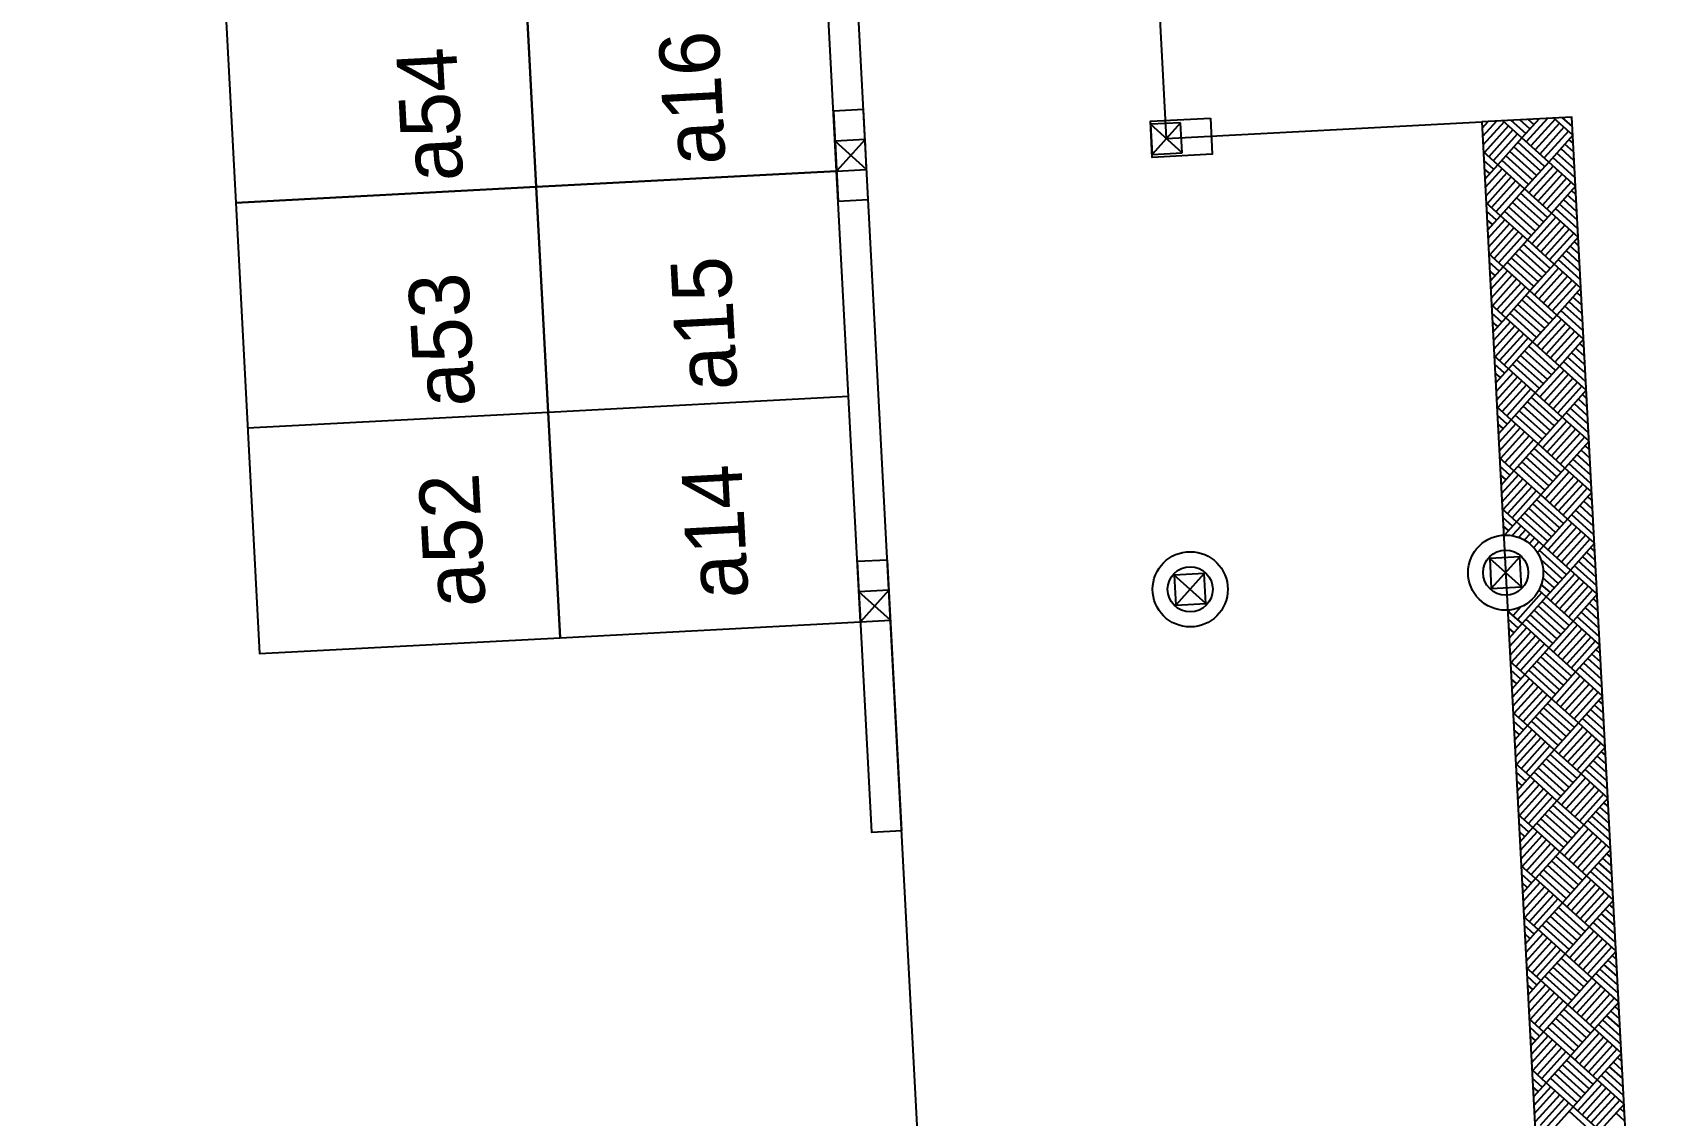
# Model space of a CAD drawing. Extents: x -31423 to 1909503, y -2344077 to 1640342.
# Drawn here: x 191512.34 to 191523.21, y -398952.36 to -398945.16 of the extents above; entities that cross this region are included whole.
import ezdxf

# ---------------------------------------------------------------- set-up
doc = ezdxf.new("R2010")
doc.units = 0
for name, color, linetype in [('Level 1', 7, 'Continuous'), ('Level 13', 7, 'Continuous'), ('Level 14', 7, 'Continuous'), ('Level 15', 7, 'Continuous'), ('Level 16', 7, 'Continuous'), ('Level 17', 7, 'Continuous'), ('Level 18', 7, 'Continuous'), ('Level 19', 7, 'Continuous')]:
    doc.layers.add(name, color=color, linetype=linetype)

# ---------------------------------------------------------------- blocks, each defined once
blk = doc.blocks.new('COT220')
at = {"layer": 'Level 13'}
for p, q in [((-1100, 1100), (1100, 1100)), ((-1100, -1100), (-1100, 1100)), ((-1100, -1100), (1100, 1100)), ((1100, -1100), (-1100, 1100)), ((1100, 1100), (1100, -1100)), ((1100, -1100), (-1100, -1100))]:
    blk.add_line(p, q, dxfattribs=at)
at = {"layer": 'Level 18'}
for p, q in [((-1100, -1100), (-1100, 1100)), ((-1100, 1100), (1100, 1100)), ((1100, 1100), (1100, -1100)), ((1100, -1100), (-1100, -1100))]:
    blk.add_line(p, q, dxfattribs=at)

msp = doc.modelspace()

# ---------------------------------------------------------------- linework, layer by layer
at = {"layer": 'Level 1'}
msp.add_lwpolyline([(191522.606, -398957.739), (191523.205, -398957.707), (191522.571, -398945.724), (191521.972, -398945.756)], dxfattribs=at)
at = {"layer": 'Level 13'}
for points in [[(191517.662, -398945.684), (191517.694, -398946.283), (191517.894, -398946.272), (191517.862, -398945.673)], [(191520.168, -398945.731), (191520.181, -398945.971), (191519.781, -398945.992), (191519.769, -398945.752)], [(191517.821, -398948.679), (191517.916, -398950.477), (191518.116, -398950.466), (191518.021, -398948.669)]]:
    msp.add_lwpolyline(points, close=True, dxfattribs=at)
for centre, radius in [((191522.131, -398948.752), 0.25), ((191522.131, -398948.752), 0.15), ((191520.034, -398948.863), 0.25), ((191520.034, -398948.863), 0.15)]:
    msp.add_circle(centre, radius, dxfattribs=at)
at = {"layer": 'Level 14'}
for p, q in [((191522.014, -398945.754), (191521.974, -398945.798)), ((191521.98, -398945.791), (191521.974, -398945.786)), ((191522.07, -398945.751), (191521.977, -398945.854)), ((191522.12, -398945.756), (191521.98, -398945.911)), ((191522.149, -398945.782), (191521.989, -398945.961)), ((191522.007, -398945.762), (191521.999, -398945.754)), ((191522.239, -398945.863), (191522.112, -398945.749)), ((191522.265, -398945.833), (191522.168, -398945.746)), ((191522.292, -398945.803), (191522.225, -398945.743)), ((191522.353, -398945.736), (191522.239, -398945.863)), ((191522.409, -398945.733), (191522.268, -398945.889)), ((191522.319, -398945.773), (191522.281, -398945.74)), ((191522.459, -398945.738), (191522.298, -398945.916)), ((191522.488, -398945.764), (191522.328, -398945.943)), ((191522.346, -398945.744), (191522.338, -398945.737)), ((191522.578, -398945.845), (191522.451, -398945.731)), ((191522.575, -398945.788), (191522.507, -398945.728)), ((191522.572, -398945.732), (191522.564, -398945.725)), ((191522.179, -398945.809), (191522.019, -398945.988)), ((191522.209, -398945.836), (191522.048, -398946.014)), ((191522.239, -398945.863), (191522.078, -398946.041)), ((191522.39, -398946.053), (191522.212, -398945.892)), ((191522.417, -398946.023), (191522.239, -398945.863)), ((191522.518, -398945.791), (191522.358, -398945.97)), ((191522.548, -398945.818), (191522.387, -398945.996)), ((191522.578, -398945.845), (191522.417, -398946.023)), ((191522.581, -398945.901), (191522.551, -398945.874)), ((191522.578, -398945.845), (191522.578, -398945.845)), ((191522.578, -398945.845), (191522.578, -398945.845)), ((191522.078, -398946.041), (191521.983, -398945.955)), ((191522.31, -398946.142), (191522.132, -398945.982)), ((191522.337, -398946.112), (191522.158, -398945.952)), ((191522.364, -398946.083), (191522.185, -398945.922)), ((191522.593, -398946.127), (191522.444, -398945.993)), ((191522.59, -398946.071), (191522.471, -398945.964)), ((191522.587, -398946.014), (191522.497, -398945.934)), ((191522.584, -398945.958), (191522.524, -398945.904)), ((191522.051, -398946.071), (191521.986, -398946.012)), ((191522.025, -398946.1), (191521.989, -398946.068)), ((191522.078, -398946.041), (191521.992, -398946.137)), ((191522.108, -398946.068), (191521.995, -398946.193)), ((191522.138, -398946.095), (191521.998, -398946.25)), ((191522.257, -398946.202), (191522.078, -398946.041)), ((191522.283, -398946.172), (191522.105, -398946.011)), ((191522.417, -398946.023), (191522.257, -398946.202)), ((191522.447, -398946.05), (191522.286, -398946.228)), ((191522.477, -398946.077), (191522.316, -398946.255)), ((191522.506, -398946.103), (191522.346, -398946.282)), ((191522.596, -398946.184), (191522.417, -398946.023)), ((191521.998, -398946.13), (191521.992, -398946.125)), ((191522.167, -398946.121), (191522.007, -398946.3)), ((191522.197, -398946.148), (191522.037, -398946.326)), ((191522.227, -398946.175), (191522.066, -398946.353)), ((191522.257, -398946.202), (191522.096, -398946.38)), ((191522.435, -398946.362), (191522.257, -398946.202)), ((191522.536, -398946.13), (191522.376, -398946.309)), ((191522.566, -398946.157), (191522.405, -398946.335)), ((191522.596, -398946.184), (191522.435, -398946.362)), ((191522.599, -398946.24), (191522.569, -398946.213)), ((191522.596, -398946.184), (191522.596, -398946.184)), ((191522.596, -398946.184), (191522.596, -398946.184)), ((191522.096, -398946.38), (191522.001, -398946.294)), ((191522.328, -398946.481), (191522.15, -398946.32)), ((191522.355, -398946.451), (191522.176, -398946.291)), ((191522.382, -398946.421), (191522.203, -398946.261)), ((191522.408, -398946.392), (191522.23, -398946.231)), ((191522.608, -398946.41), (191522.489, -398946.303)), ((191522.605, -398946.353), (191522.515, -398946.273)), ((191522.602, -398946.297), (191522.542, -398946.243)), ((191522.069, -398946.41), (191522.004, -398946.35)), ((191522.043, -398946.439), (191522.007, -398946.407)), ((191522.096, -398946.38), (191522.01, -398946.476)), ((191522.126, -398946.407), (191522.013, -398946.532)), ((191522.156, -398946.433), (191522.016, -398946.588)), ((191522.275, -398946.54), (191522.096, -398946.38)), ((191522.301, -398946.511), (191522.123, -398946.35)), ((191522.435, -398946.362), (191522.275, -398946.54)), ((191522.465, -398946.389), (191522.304, -398946.567)), ((191522.495, -398946.416), (191522.334, -398946.594)), ((191522.613, -398946.523), (191522.435, -398946.362)), ((191522.61, -398946.466), (191522.462, -398946.332)), ((191522.016, -398946.469), (191522.01, -398946.463)), ((191522.185, -398946.46), (191522.025, -398946.639)), ((191522.215, -398946.487), (191522.055, -398946.665)), ((191522.245, -398946.514), (191522.084, -398946.692)), ((191522.275, -398946.54), (191522.114, -398946.719)), ((191522.453, -398946.701), (191522.275, -398946.54)), ((191522.524, -398946.442), (191522.364, -398946.621)), ((191522.554, -398946.469), (191522.394, -398946.647)), ((191522.584, -398946.496), (191522.423, -398946.674)), ((191522.613, -398946.523), (191522.453, -398946.701)), ((191522.613, -398946.523), (191522.613, -398946.523)), ((191522.114, -398946.719), (191522.018, -398946.633)), ((191522.373, -398946.79), (191522.194, -398946.63)), ((191522.399, -398946.76), (191522.221, -398946.6)), ((191522.426, -398946.731), (191522.248, -398946.57)), ((191522.625, -398946.748), (191522.506, -398946.641)), ((191522.622, -398946.692), (191522.533, -398946.612)), ((191522.619, -398946.635), (191522.56, -398946.582)), ((191522.616, -398946.579), (191522.587, -398946.552)), ((191522.087, -398946.749), (191522.021, -398946.689)), ((191522.061, -398946.778), (191522.024, -398946.746)), ((191522.114, -398946.719), (191522.028, -398946.814)), ((191522.144, -398946.746), (191522.031, -398946.871)), ((191522.292, -398946.879), (191522.114, -398946.719)), ((191522.319, -398946.85), (191522.141, -398946.689)), ((191522.346, -398946.82), (191522.168, -398946.659)), ((191522.453, -398946.701), (191522.292, -398946.879)), ((191522.483, -398946.728), (191522.322, -398946.906)), ((191522.512, -398946.754), (191522.352, -398946.933)), ((191522.631, -398946.861), (191522.453, -398946.701)), ((191522.628, -398946.805), (191522.48, -398946.671)), ((191522.034, -398946.808), (191522.027, -398946.802)), ((191522.174, -398946.772), (191522.034, -398946.927)), ((191522.203, -398946.799), (191522.043, -398946.978)), ((191522.233, -398946.826), (191522.073, -398947.004)), ((191522.263, -398946.853), (191522.102, -398947.031)), ((191522.542, -398946.781), (191522.382, -398946.96)), ((191522.572, -398946.808), (191522.411, -398946.986)), ((191522.602, -398946.835), (191522.441, -398947.013)), ((191522.631, -398946.861), (191522.471, -398947.04)), ((191522.631, -398946.861), (191522.631, -398946.861)), ((191522.132, -398947.058), (191522.036, -398946.972)), ((191522.292, -398946.879), (191522.132, -398947.058)), ((191522.391, -398947.129), (191522.212, -398946.969)), ((191522.417, -398947.099), (191522.239, -398946.939)), ((191522.444, -398947.07), (191522.266, -398946.909)), ((191522.471, -398947.04), (191522.292, -398946.879)), ((191522.643, -398947.087), (191522.524, -398946.98)), ((191522.64, -398947.031), (191522.551, -398946.951)), ((191522.637, -398946.974), (191522.578, -398946.921)), ((191522.634, -398946.918), (191522.605, -398946.891)), ((191522.105, -398947.088), (191522.039, -398947.028)), ((191522.078, -398947.117), (191522.042, -398947.085)), ((191522.132, -398947.058), (191522.046, -398947.153)), ((191522.162, -398947.085), (191522.049, -398947.21)), ((191522.31, -398947.218), (191522.132, -398947.058)), ((191522.337, -398947.189), (191522.159, -398947.028)), ((191522.364, -398947.159), (191522.185, -398946.998)), ((191522.471, -398947.04), (191522.31, -398947.218)), ((191522.501, -398947.067), (191522.34, -398947.245)), ((191522.649, -398947.2), (191522.471, -398947.04)), ((191522.646, -398947.144), (191522.498, -398947.01)), ((191522.052, -398947.147), (191522.045, -398947.141)), ((191522.191, -398947.111), (191522.052, -398947.266)), ((191522.221, -398947.138), (191522.061, -398947.317)), ((191522.251, -398947.165), (191522.09, -398947.343)), ((191522.281, -398947.192), (191522.12, -398947.37)), ((191522.53, -398947.093), (191522.37, -398947.272)), ((191522.56, -398947.12), (191522.4, -398947.299)), ((191522.59, -398947.147), (191522.429, -398947.325)), ((191522.62, -398947.174), (191522.459, -398947.352)), ((191522.31, -398947.218), (191522.15, -398947.397)), ((191522.435, -398947.438), (191522.257, -398947.278)), ((191522.462, -398947.409), (191522.284, -398947.248)), ((191522.489, -398947.379), (191522.31, -398947.218)), ((191522.649, -398947.2), (191522.489, -398947.379)), ((191522.658, -398947.37), (191522.569, -398947.29)), ((191522.655, -398947.313), (191522.596, -398947.26)), ((191522.652, -398947.257), (191522.623, -398947.23)), ((191522.649, -398947.2), (191522.649, -398947.2)), ((191522.15, -398947.397), (191522.054, -398947.311)), ((191522.123, -398947.427), (191522.057, -398947.367)), ((191522.15, -398947.397), (191522.064, -398947.492)), ((191522.328, -398947.557), (191522.15, -398947.397)), ((191522.355, -398947.528), (191522.177, -398947.367)), ((191522.382, -398947.498), (191522.203, -398947.337)), ((191522.409, -398947.468), (191522.23, -398947.308)), ((191522.489, -398947.379), (191522.328, -398947.557)), ((191522.519, -398947.406), (191522.358, -398947.584)), ((191522.667, -398947.539), (191522.489, -398947.379)), ((191522.664, -398947.483), (191522.516, -398947.349)), ((191522.661, -398947.426), (191522.542, -398947.319)), ((191522.096, -398947.456), (191522.06, -398947.424)), ((191522.07, -398947.486), (191522.063, -398947.48)), ((191522.18, -398947.424), (191522.067, -398947.549)), ((191522.209, -398947.45), (191522.07, -398947.605)), ((191522.239, -398947.477), (191522.079, -398947.655)), ((191522.269, -398947.504), (191522.108, -398947.682)), ((191522.548, -398947.432), (191522.388, -398947.611)), ((191522.578, -398947.459), (191522.418, -398947.638)), ((191522.608, -398947.486), (191522.447, -398947.664)), ((191522.638, -398947.513), (191522.477, -398947.691)), ((191522.299, -398947.531), (191522.138, -398947.709)), ((191522.328, -398947.557), (191522.168, -398947.736)), ((191522.453, -398947.777), (191522.275, -398947.617)), ((191522.48, -398947.748), (191522.302, -398947.587)), ((191522.507, -398947.718), (191522.328, -398947.557)), ((191522.667, -398947.539), (191522.507, -398947.718)), ((191522.676, -398947.709), (191522.587, -398947.629)), ((191522.673, -398947.652), (191522.614, -398947.599)), ((191522.67, -398947.596), (191522.641, -398947.569)), ((191522.667, -398947.539), (191522.667, -398947.539)), ((191522.168, -398947.736), (191522.072, -398947.65)), ((191522.141, -398947.765), (191522.075, -398947.706)), ((191522.168, -398947.736), (191522.082, -398947.831)), ((191522.346, -398947.896), (191522.168, -398947.736)), ((191522.373, -398947.866), (191522.195, -398947.706)), ((191522.4, -398947.837), (191522.221, -398947.676)), ((191522.427, -398947.807), (191522.248, -398947.646)), ((191522.507, -398947.718), (191522.346, -398947.896)), ((191522.685, -398947.878), (191522.507, -398947.718)), ((191522.682, -398947.822), (191522.534, -398947.688)), ((191522.679, -398947.765), (191522.56, -398947.658)), ((191522.114, -398947.795), (191522.078, -398947.763)), ((191522.088, -398947.825), (191522.081, -398947.819)), ((191522.198, -398947.762), (191522.085, -398947.888)), ((191522.227, -398947.789), (191522.088, -398947.944)), ((191522.257, -398947.816), (191522.097, -398947.994)), ((191522.287, -398947.843), (191522.126, -398948.021)), ((191522.537, -398947.745), (191522.376, -398947.923)), ((191522.566, -398947.771), (191522.406, -398947.95)), ((191522.596, -398947.798), (191522.436, -398947.976)), ((191522.626, -398947.825), (191522.465, -398948.003)), ((191522.317, -398947.869), (191522.156, -398948.048)), ((191522.346, -398947.896), (191522.186, -398948.075)), ((191522.471, -398948.116), (191522.293, -398947.956)), ((191522.498, -398948.086), (191522.32, -398947.926)), ((191522.525, -398948.057), (191522.346, -398947.896)), ((191522.655, -398947.852), (191522.495, -398948.03)), ((191522.685, -398947.878), (191522.525, -398948.057)), ((191522.691, -398947.991), (191522.632, -398947.938)), ((191522.688, -398947.935), (191522.658, -398947.908)), ((191522.685, -398947.878), (191522.685, -398947.878)), ((191522.186, -398948.075), (191522.09, -398947.989)), ((191522.159, -398948.104), (191522.093, -398948.045)), ((191522.391, -398948.205), (191522.213, -398948.045)), ((191522.418, -398948.176), (191522.239, -398948.015)), ((191522.444, -398948.146), (191522.266, -398947.985)), ((191522.525, -398948.057), (191522.364, -398948.235)), ((191522.703, -398948.217), (191522.525, -398948.057)), ((191522.7, -398948.161), (191522.551, -398948.027)), ((191522.697, -398948.104), (191522.578, -398947.997)), ((191522.694, -398948.048), (191522.605, -398947.967)), ((191522.132, -398948.134), (191522.096, -398948.102)), ((191522.106, -398948.164), (191522.099, -398948.158)), ((191522.186, -398948.075), (191522.1, -398948.17)), ((191522.216, -398948.101), (191522.103, -398948.227)), ((191522.245, -398948.128), (191522.106, -398948.283)), ((191522.275, -398948.155), (191522.115, -398948.333)), ((191522.364, -398948.235), (191522.186, -398948.075)), ((191522.554, -398948.083), (191522.394, -398948.262)), ((191522.584, -398948.11), (191522.424, -398948.289)), ((191522.614, -398948.137), (191522.453, -398948.315)), ((191522.644, -398948.164), (191522.483, -398948.342)), ((191522.305, -398948.182), (191522.144, -398948.36)), ((191522.334, -398948.208), (191522.174, -398948.387)), ((191522.364, -398948.235), (191522.204, -398948.414)), ((191522.516, -398948.425), (191522.337, -398948.265)), ((191522.543, -398948.396), (191522.364, -398948.235)), ((191522.673, -398948.19), (191522.513, -398948.369)), ((191522.703, -398948.217), (191522.543, -398948.396)), ((191522.709, -398948.33), (191522.65, -398948.277)), ((191522.706, -398948.274), (191522.676, -398948.247)), ((191522.703, -398948.217), (191522.703, -398948.217)), ((191522.204, -398948.414), (191522.108, -398948.328)), ((191522.177, -398948.443), (191522.111, -398948.384)), ((191522.409, -398948.544), (191522.23, -398948.384)), ((191522.436, -398948.515), (191522.257, -398948.354)), ((191522.462, -398948.485), (191522.284, -398948.324)), ((191522.489, -398948.455), (191522.311, -398948.295)), ((191522.718, -398948.5), (191522.569, -398948.366)), ((191522.715, -398948.443), (191522.596, -398948.336)), ((191522.712, -398948.387), (191522.623, -398948.306)), ((191522.15, -398948.473), (191522.114, -398948.441)), ((191522.122, -398948.502), (191522.117, -398948.497)), ((191522.204, -398948.414), (191522.124, -398948.502)), ((191522.233, -398948.44), (191522.175, -398948.506)), ((191522.382, -398948.574), (191522.204, -398948.414)), ((191522.263, -398948.467), (191522.218, -398948.517)), ((191522.293, -398948.494), (191522.256, -398948.535)), ((191522.543, -398948.396), (191522.382, -398948.574)), ((191522.572, -398948.422), (191522.412, -398948.601)), ((191522.602, -398948.449), (191522.442, -398948.628)), ((191522.632, -398948.476), (191522.471, -398948.654)), ((191522.721, -398948.556), (191522.543, -398948.396)), ((191522.323, -398948.521), (191522.289, -398948.558)), ((191522.352, -398948.547), (191522.318, -398948.586)), ((191522.382, -398948.574), (191522.342, -398948.619)), ((191522.534, -398948.764), (191522.355, -398948.604)), ((191522.561, -398948.735), (191522.382, -398948.574)), ((191522.662, -398948.503), (191522.501, -398948.681)), ((191522.691, -398948.529), (191522.531, -398948.708)), ((191522.721, -398948.556), (191522.561, -398948.735)), ((191522.724, -398948.613), (191522.694, -398948.586)), ((191522.721, -398948.556), (191522.721, -398948.556)), ((191522.507, -398948.794), (191522.366, -398948.667)), ((191522.736, -398948.839), (191522.587, -398948.705)), ((191522.733, -398948.782), (191522.614, -398948.675)), ((191522.73, -398948.726), (191522.641, -398948.645)), ((191522.727, -398948.669), (191522.668, -398948.616)), ((191522.454, -398948.854), (191522.378, -398948.786)), ((191522.48, -398948.824), (191522.38, -398948.733)), ((191522.561, -398948.735), (191522.4, -398948.913)), ((191522.59, -398948.761), (191522.43, -398948.94)), ((191522.62, -398948.788), (191522.46, -398948.967)), ((191522.65, -398948.815), (191522.489, -398948.993)), ((191522.739, -398948.895), (191522.561, -398948.735)), ((191522.37, -398948.886), (191522.21, -398949.065)), ((191522.4, -398948.913), (191522.24, -398949.091)), ((191522.4, -398948.913), (191522.351, -398948.869)), ((191522.427, -398948.883), (191522.368, -398948.83)), ((191522.579, -398949.074), (191522.4, -398948.913)), ((191522.68, -398948.842), (191522.519, -398949.02)), ((191522.709, -398948.868), (191522.549, -398949.047)), ((191522.739, -398948.895), (191522.579, -398949.074)), ((191522.742, -398948.952), (191522.712, -398948.925)), ((191522.739, -398948.895), (191522.739, -398948.895)), ((191522.24, -398949.091), (191522.144, -398949.005)), ((191522.161, -398949), (191522.15, -398949.011)), ((191522.232, -398948.98), (191522.18, -398949.038)), ((191522.472, -398949.192), (191522.293, -398949.032)), ((191522.498, -398949.163), (191522.32, -398949.002)), ((191522.525, -398949.133), (191522.347, -398948.972)), ((191522.552, -398949.103), (191522.373, -398948.943)), ((191522.754, -398949.178), (191522.605, -398949.044)), ((191522.751, -398949.121), (191522.632, -398949.014)), ((191522.748, -398949.065), (191522.659, -398948.984)), ((191522.745, -398949.008), (191522.686, -398948.955)), ((191522.213, -398949.121), (191522.147, -398949.062)), ((191522.186, -398949.151), (191522.15, -398949.118)), ((191522.24, -398949.091), (191522.154, -398949.187)), ((191522.269, -398949.118), (191522.157, -398949.243)), ((191522.299, -398949.145), (191522.16, -398949.3)), ((191522.418, -398949.252), (191522.24, -398949.091)), ((191522.445, -398949.222), (191522.266, -398949.062)), ((191522.579, -398949.074), (191522.418, -398949.252)), ((191522.608, -398949.1), (191522.448, -398949.279)), ((191522.638, -398949.127), (191522.478, -398949.305)), ((191522.668, -398949.154), (191522.507, -398949.332)), ((191522.757, -398949.234), (191522.579, -398949.074)), ((191522.159, -398949.181), (191522.153, -398949.175)), ((191522.329, -398949.172), (191522.168, -398949.35)), ((191522.359, -398949.198), (191522.198, -398949.377)), ((191522.388, -398949.225), (191522.228, -398949.404)), ((191522.418, -398949.252), (191522.258, -398949.43)), ((191522.596, -398949.412), (191522.418, -398949.252)), ((191522.698, -398949.181), (191522.537, -398949.359)), ((191522.727, -398949.207), (191522.567, -398949.386)), ((191522.757, -398949.234), (191522.596, -398949.412)), ((191522.757, -398949.234), (191522.757, -398949.234)), ((191522.258, -398949.43), (191522.162, -398949.344)), ((191522.489, -398949.531), (191522.311, -398949.371)), ((191522.516, -398949.502), (191522.338, -398949.341)), ((191522.543, -398949.472), (191522.365, -398949.311)), ((191522.57, -398949.442), (191522.391, -398949.282)), ((191522.769, -398949.46), (191522.65, -398949.353)), ((191522.766, -398949.403), (191522.677, -398949.323)), ((191522.763, -398949.347), (191522.703, -398949.293)), ((191522.76, -398949.29), (191522.73, -398949.264)), ((191522.231, -398949.46), (191522.165, -398949.401)), ((191522.204, -398949.49), (191522.168, -398949.457)), ((191522.258, -398949.43), (191522.172, -398949.526)), ((191522.287, -398949.457), (191522.175, -398949.582)), ((191522.436, -398949.591), (191522.258, -398949.43)), ((191522.463, -398949.561), (191522.284, -398949.401)), ((191522.596, -398949.412), (191522.436, -398949.591)), ((191522.626, -398949.439), (191522.466, -398949.618)), ((191522.656, -398949.466), (191522.495, -398949.644)), ((191522.775, -398949.573), (191522.596, -398949.412)), ((191522.772, -398949.516), (191522.623, -398949.383)), ((191522.177, -398949.52), (191522.171, -398949.514)), ((191522.317, -398949.484), (191522.178, -398949.639)), ((191522.347, -398949.511), (191522.186, -398949.689)), ((191522.377, -398949.537), (191522.216, -398949.716)), ((191522.406, -398949.564), (191522.246, -398949.743)), ((191522.686, -398949.493), (191522.525, -398949.671)), ((191522.715, -398949.519), (191522.555, -398949.698)), ((191522.745, -398949.546), (191522.585, -398949.725)), ((191522.775, -398949.573), (191522.614, -398949.751)), ((191522.775, -398949.573), (191522.775, -398949.573)), ((191522.275, -398949.769), (191522.18, -398949.683)), ((191522.436, -398949.591), (191522.275, -398949.769)), ((191522.534, -398949.841), (191522.356, -398949.68)), ((191522.561, -398949.811), (191522.382, -398949.65)), ((191522.588, -398949.781), (191522.409, -398949.621)), ((191522.614, -398949.751), (191522.436, -398949.591)), ((191522.787, -398949.799), (191522.668, -398949.692)), ((191522.784, -398949.742), (191522.695, -398949.662)), ((191522.781, -398949.686), (191522.721, -398949.632)), ((191522.778, -398949.629), (191522.748, -398949.603)), ((191522.249, -398949.799), (191522.183, -398949.74)), ((191522.222, -398949.829), (191522.186, -398949.796)), ((191522.275, -398949.769), (191522.19, -398949.865)), ((191522.305, -398949.796), (191522.193, -398949.921)), ((191522.454, -398949.93), (191522.275, -398949.769)), ((191522.481, -398949.9), (191522.302, -398949.74)), ((191522.507, -398949.87), (191522.329, -398949.71)), ((191522.614, -398949.751), (191522.454, -398949.93)), ((191522.644, -398949.778), (191522.484, -398949.957)), ((191522.674, -398949.805), (191522.513, -398949.983)), ((191522.793, -398949.912), (191522.614, -398949.751)), ((191522.79, -398949.855), (191522.641, -398949.722)), ((191522.195, -398949.859), (191522.189, -398949.853)), ((191522.335, -398949.823), (191522.196, -398949.978)), ((191522.365, -398949.85), (191522.204, -398950.028)), ((191522.394, -398949.876), (191522.234, -398950.055)), ((191522.424, -398949.903), (191522.264, -398950.082)), ((191522.704, -398949.832), (191522.543, -398950.01)), ((191522.733, -398949.858), (191522.573, -398950.037)), ((191522.763, -398949.885), (191522.603, -398950.064)), ((191522.793, -398949.912), (191522.632, -398950.09)), ((191522.793, -398949.912), (191522.793, -398949.912)), ((191522.293, -398950.108), (191522.198, -398950.022)), ((191522.454, -398949.93), (191522.293, -398950.108)), ((191522.552, -398950.18), (191522.374, -398950.019)), ((191522.579, -398950.15), (191522.4, -398949.989)), ((191522.606, -398950.12), (191522.427, -398949.96)), ((191522.632, -398950.09), (191522.454, -398949.93)), ((191522.802, -398950.081), (191522.713, -398950.001)), ((191522.799, -398950.025), (191522.739, -398949.971)), ((191522.796, -398949.968), (191522.766, -398949.942)), ((191522.267, -398950.138), (191522.201, -398950.079)), ((191522.293, -398950.108), (191522.207, -398950.204)), ((191522.472, -398950.269), (191522.293, -398950.108)), ((191522.499, -398950.239), (191522.32, -398950.079)), ((191522.525, -398950.209), (191522.347, -398950.049)), ((191522.632, -398950.09), (191522.472, -398950.269)), ((191522.662, -398950.117), (191522.502, -398950.296)), ((191522.811, -398950.251), (191522.632, -398950.09)), ((191522.808, -398950.194), (191522.659, -398950.061)), ((191522.805, -398950.138), (191522.686, -398950.031)), ((191522.24, -398950.168), (191522.204, -398950.135)), ((191522.213, -398950.197), (191522.207, -398950.192)), ((191522.323, -398950.135), (191522.21, -398950.26)), ((191522.353, -398950.162), (191522.213, -398950.317)), ((191522.383, -398950.189), (191522.222, -398950.367)), ((191522.412, -398950.215), (191522.252, -398950.394)), ((191522.692, -398950.144), (191522.531, -398950.322)), ((191522.722, -398950.171), (191522.561, -398950.349)), ((191522.751, -398950.197), (191522.591, -398950.376)), ((191522.781, -398950.224), (191522.621, -398950.403)), ((191522.442, -398950.242), (191522.282, -398950.42)), ((191522.472, -398950.269), (191522.311, -398950.447)), ((191522.597, -398950.489), (191522.418, -398950.328)), ((191522.624, -398950.459), (191522.445, -398950.298)), ((191522.65, -398950.429), (191522.472, -398950.269)), ((191522.811, -398950.251), (191522.65, -398950.429)), ((191522.82, -398950.42), (191522.731, -398950.34)), ((191522.817, -398950.364), (191522.757, -398950.31)), ((191522.814, -398950.307), (191522.784, -398950.281)), ((191522.811, -398950.251), (191522.811, -398950.251)), ((191522.311, -398950.447), (191522.216, -398950.361)), ((191522.285, -398950.477), (191522.219, -398950.418)), ((191522.311, -398950.447), (191522.225, -398950.543)), ((191522.49, -398950.608), (191522.311, -398950.447)), ((191522.517, -398950.578), (191522.338, -398950.417)), ((191522.543, -398950.548), (191522.365, -398950.388)), ((191522.57, -398950.518), (191522.392, -398950.358)), ((191522.65, -398950.429), (191522.49, -398950.608)), ((191522.68, -398950.456), (191522.52, -398950.634)), ((191522.829, -398950.59), (191522.65, -398950.429)), ((191522.826, -398950.533), (191522.677, -398950.4)), ((191522.823, -398950.477), (191522.704, -398950.37)), ((191522.258, -398950.507), (191522.222, -398950.474)), ((191522.231, -398950.536), (191522.225, -398950.531)), ((191522.341, -398950.474), (191522.228, -398950.599)), ((191522.371, -398950.501), (191522.231, -398950.656)), ((191522.401, -398950.527), (191522.24, -398950.706)), ((191522.43, -398950.554), (191522.27, -398950.733)), ((191522.71, -398950.483), (191522.549, -398950.661)), ((191522.74, -398950.51), (191522.579, -398950.688)), ((191522.769, -398950.536), (191522.609, -398950.715)), ((191522.799, -398950.563), (191522.639, -398950.741)), ((191522.46, -398950.581), (191522.3, -398950.759)), ((191522.49, -398950.608), (191522.329, -398950.786)), ((191522.615, -398950.828), (191522.436, -398950.667)), ((191522.641, -398950.798), (191522.463, -398950.637)), ((191522.668, -398950.768), (191522.49, -398950.608)), ((191522.829, -398950.59), (191522.668, -398950.768)), ((191522.835, -398950.703), (191522.775, -398950.649)), ((191522.832, -398950.646), (191522.802, -398950.619)), ((191522.829, -398950.59), (191522.829, -398950.59)), ((191522.329, -398950.786), (191522.234, -398950.7)), ((191522.303, -398950.816), (191522.237, -398950.757)), ((191522.534, -398950.917), (191522.356, -398950.756)), ((191522.561, -398950.887), (191522.383, -398950.727)), ((191522.588, -398950.857), (191522.41, -398950.697)), ((191522.668, -398950.768), (191522.508, -398950.947)), ((191522.847, -398950.929), (191522.668, -398950.768)), ((191522.844, -398950.872), (191522.695, -398950.738)), ((191522.841, -398950.816), (191522.722, -398950.709)), ((191522.838, -398950.759), (191522.748, -398950.679)), ((191522.276, -398950.846), (191522.24, -398950.813)), ((191522.329, -398950.786), (191522.243, -398950.882)), ((191522.249, -398950.875), (191522.243, -398950.87)), ((191522.359, -398950.813), (191522.246, -398950.938)), ((191522.389, -398950.84), (191522.249, -398950.995)), ((191522.419, -398950.866), (191522.258, -398951.045)), ((191522.508, -398950.947), (191522.329, -398950.786)), ((191522.698, -398950.795), (191522.537, -398950.973)), ((191522.728, -398950.822), (191522.567, -398951)), ((191522.757, -398950.848), (191522.597, -398951.027)), ((191522.787, -398950.875), (191522.627, -398951.054)), ((191522.448, -398950.893), (191522.288, -398951.072)), ((191522.478, -398950.92), (191522.318, -398951.098)), ((191522.508, -398950.947), (191522.347, -398951.125)), ((191522.659, -398951.137), (191522.481, -398950.976)), ((191522.686, -398951.107), (191522.508, -398950.947)), ((191522.817, -398950.902), (191522.656, -398951.08)), ((191522.847, -398950.929), (191522.686, -398951.107)), ((191522.853, -398951.042), (191522.793, -398950.988)), ((191522.85, -398950.985), (191522.82, -398950.958)), ((191522.847, -398950.929), (191522.847, -398950.929)), ((191522.347, -398951.125), (191522.252, -398951.039)), ((191522.32, -398951.155), (191522.255, -398951.096)), ((191522.552, -398951.256), (191522.374, -398951.095)), ((191522.579, -398951.226), (191522.401, -398951.066)), ((191522.606, -398951.196), (191522.427, -398951.036)), ((191522.633, -398951.167), (191522.454, -398951.006)), ((191522.686, -398951.107), (191522.526, -398951.286)), ((191522.865, -398951.268), (191522.686, -398951.107)), ((191522.862, -398951.211), (191522.713, -398951.077)), ((191522.859, -398951.155), (191522.74, -398951.048)), ((191522.856, -398951.098), (191522.766, -398951.018)), ((191522.294, -398951.185), (191522.258, -398951.152)), ((191522.347, -398951.125), (191522.261, -398951.221)), ((191522.267, -398951.214), (191522.261, -398951.209)), ((191522.377, -398951.152), (191522.264, -398951.277)), ((191522.407, -398951.179), (191522.267, -398951.334)), ((191522.436, -398951.205), (191522.276, -398951.384)), ((191522.526, -398951.286), (191522.347, -398951.125)), ((191522.716, -398951.134), (191522.555, -398951.312)), ((191522.746, -398951.161), (191522.585, -398951.339)), ((191522.775, -398951.187), (191522.615, -398951.366)), ((191522.805, -398951.214), (191522.645, -398951.393)), ((191522.466, -398951.232), (191522.306, -398951.411)), ((191522.496, -398951.259), (191522.335, -398951.437)), ((191522.526, -398951.286), (191522.365, -398951.464)), ((191522.677, -398951.476), (191522.499, -398951.315)), ((191522.704, -398951.446), (191522.526, -398951.286)), ((191522.835, -398951.241), (191522.674, -398951.419)), ((191522.865, -398951.268), (191522.704, -398951.446)), ((191522.871, -398951.381), (191522.811, -398951.327)), ((191522.868, -398951.324), (191522.838, -398951.297)), ((191522.865, -398951.268), (191522.865, -398951.268)), ((191522.365, -398951.464), (191522.27, -398951.378)), ((191522.338, -398951.494), (191522.273, -398951.435)), ((191522.57, -398951.595), (191522.392, -398951.434)), ((191522.597, -398951.565), (191522.419, -398951.405)), ((191522.624, -398951.535), (191522.445, -398951.375)), ((191522.651, -398951.506), (191522.472, -398951.345)), ((191522.88, -398951.55), (191522.731, -398951.416)), ((191522.877, -398951.494), (191522.758, -398951.387)), ((191522.874, -398951.437), (191522.784, -398951.357)), ((191522.312, -398951.523), (191522.276, -398951.491)), ((191522.365, -398951.464), (191522.279, -398951.56)), ((191522.395, -398951.491), (191522.282, -398951.616)), ((191522.425, -398951.518), (191522.285, -398951.673)), ((191522.454, -398951.544), (191522.294, -398951.723)), ((191522.544, -398951.625), (191522.365, -398951.464)), ((191522.704, -398951.446), (191522.544, -398951.625)), ((191522.734, -398951.473), (191522.573, -398951.651)), ((191522.764, -398951.5), (191522.603, -398951.678)), ((191522.793, -398951.526), (191522.633, -398951.705)), ((191522.883, -398951.607), (191522.704, -398951.446)), ((191522.285, -398951.553), (191522.279, -398951.548)), ((191522.484, -398951.571), (191522.324, -398951.749)), ((191522.514, -398951.598), (191522.353, -398951.776)), ((191522.544, -398951.625), (191522.383, -398951.803)), ((191522.722, -398951.785), (191522.544, -398951.625)), ((191522.823, -398951.553), (191522.663, -398951.732)), ((191522.853, -398951.58), (191522.692, -398951.758)), ((191522.883, -398951.607), (191522.722, -398951.785)), ((191522.886, -398951.663), (191522.856, -398951.636)), ((191522.883, -398951.607), (191522.883, -398951.607)), ((191522.383, -398951.803), (191522.288, -398951.717)), ((191522.615, -398951.904), (191522.437, -398951.743)), ((191522.642, -398951.874), (191522.463, -398951.714)), ((191522.669, -398951.844), (191522.49, -398951.684)), ((191522.695, -398951.815), (191522.517, -398951.654)), ((191522.898, -398951.889), (191522.749, -398951.755)), ((191522.895, -398951.833), (191522.776, -398951.726)), ((191522.892, -398951.776), (191522.802, -398951.696)), ((191522.889, -398951.72), (191522.829, -398951.666)), ((191522.356, -398951.833), (191522.291, -398951.773)), ((191522.33, -398951.862), (191522.294, -398951.83)), ((191522.383, -398951.803), (191522.297, -398951.899)), ((191522.413, -398951.83), (191522.3, -398951.955)), ((191522.443, -398951.856), (191522.303, -398952.011)), ((191522.562, -398951.963), (191522.383, -398951.803)), ((191522.588, -398951.934), (191522.41, -398951.773)), ((191522.722, -398951.785), (191522.562, -398951.963)), ((191522.752, -398951.812), (191522.591, -398951.99)), ((191522.782, -398951.839), (191522.621, -398952.017)), ((191522.811, -398951.865), (191522.651, -398952.044)), ((191522.9, -398951.946), (191522.722, -398951.785)), ((191522.303, -398951.892), (191522.297, -398951.886)), ((191522.472, -398951.883), (191522.312, -398952.062)), ((191522.502, -398951.91), (191522.342, -398952.088)), ((191522.532, -398951.937), (191522.371, -398952.115)), ((191522.562, -398951.963), (191522.401, -398952.142)), ((191522.74, -398952.124), (191522.562, -398951.963)), ((191522.841, -398951.892), (191522.681, -398952.07)), ((191522.871, -398951.919), (191522.71, -398952.097)), ((191522.9, -398951.946), (191522.74, -398952.124)), ((191522.903, -398952.002), (191522.874, -398951.975)), ((191522.9, -398951.946), (191522.9, -398951.946)), ((191522.401, -398952.142), (191522.306, -398952.056)), ((191522.633, -398952.243), (191522.455, -398952.082)), ((191522.66, -398952.213), (191522.481, -398952.053)), ((191522.687, -398952.183), (191522.508, -398952.023)), ((191522.713, -398952.154), (191522.535, -398951.993)), ((191522.912, -398952.171), (191522.793, -398952.064)), ((191522.909, -398952.115), (191522.82, -398952.035)), ((191522.906, -398952.058), (191522.847, -398952.005)), ((191522.374, -398952.172), (191522.308, -398952.112)), ((191522.348, -398952.201), (191522.311, -398952.169)), ((191522.401, -398952.142), (191522.315, -398952.237)), ((191522.431, -398952.169), (191522.318, -398952.294)), ((191522.461, -398952.195), (191522.321, -398952.35)), ((191522.58, -398952.302), (191522.401, -398952.142)), ((191522.606, -398952.273), (191522.428, -398952.112)), ((191522.74, -398952.124), (191522.58, -398952.302)), ((191522.77, -398952.151), (191522.609, -398952.329)), ((191522.799, -398952.177), (191522.639, -398952.356)), ((191522.918, -398952.284), (191522.74, -398952.124)), ((191522.915, -398952.228), (191522.767, -398952.094)), ((191522.321, -398952.231), (191522.314, -398952.225)), ((191522.49, -398952.222), (191522.33, -398952.401)), ((191522.52, -398952.249), (191522.36, -398952.427)), ((191522.55, -398952.276), (191522.389, -398952.454)), ((191522.58, -398952.302), (191522.419, -398952.481)), ((191522.758, -398952.463), (191522.58, -398952.302)), ((191522.829, -398952.204), (191522.669, -398952.383)), ((191522.859, -398952.231), (191522.698, -398952.409)), ((191522.889, -398952.258), (191522.728, -398952.436)), ((191522.918, -398952.284), (191522.758, -398952.463)), ((191522.918, -398952.284), (191522.918, -398952.284)), ((191522.731, -398952.493), (191522.553, -398952.332)), ((191522.924, -398952.397), (191522.865, -398952.344)), ((191522.921, -398952.341), (191522.892, -398952.314))]:
    msp.add_line(p, q, dxfattribs=at)
at = {"layer": 'Level 15'}
msp.add_lwpolyline([(191504.696, -398946.67), (191503.792, -398929.594), (191518.971, -398928.791), (191519.875, -398945.867), (191521.972, -398945.756), (191522.606, -398957.739), (191520.509, -398957.85), (191521.413, -398974.926), (191506.234, -398975.73), (191505.33, -398958.653), (191503.233, -398958.764), (191502.599, -398946.781), (191504.696, -398946.67)], dxfattribs=at)
at = {"layer": 'Level 16'}
for p, q in [((191517.763, -398947.581), (191515.765, -398947.687)), ((191515.765, -398947.687), (191513.768, -398947.792))]:
    msp.add_line(p, q, dxfattribs=at)
for points in [[(191517.525, -398943.087), (191515.528, -398943.193), (191515.686, -398946.189), (191517.683, -398946.083)], [(191515.528, -398943.193), (191513.53, -398943.299), (191513.689, -398946.294), (191515.686, -398946.189)], [(191517.683, -398946.083), (191515.686, -398946.189), (191515.845, -398949.185), (191517.842, -398949.079)], [(191515.686, -398946.189), (191513.689, -398946.294), (191513.848, -398949.29), (191515.845, -398949.185)]]:
    msp.add_lwpolyline(points, close=True, dxfattribs=at)
at = {"layer": 'Level 17'}
msp.add_lwpolyline([(191519.31, -398973.035), (191517.08, -398930.894), (191505.895, -398931.486), (191508.126, -398973.627)], close=True, dxfattribs=at)

# ---------------------------------------------------------------- block references
at = {"layer": 'Level 13', "xscale": 9.090908811898037e-05, "yscale": -9.090909152291715e-05, "rotation": -86.97039679563137}
for p in [(191519.875, -398945.867), (191517.778, -398945.978), (191522.13, -398948.752), (191520.033, -398948.863), (191517.936, -398948.974)]:
    msp.add_blockref('COT220', p, dxfattribs=at)

# ---------------------------------------------------------------- texts
at = {"layer": 'Level 19'}
for s, p in [('a16', (191516.945, -398946.035)), ('a54', (191515.201, -398946.144)), ('a15', (191517.024, -398947.533)), ('a53', (191515.28, -398947.642)), ('a14', (191517.097, -398948.916)), ('a52', (191515.35, -398948.974))]:
    msp.add_text(s, height=0.4, rotation=93.0296, dxfattribs=at).set_placement(p)

doc.saveas('drawing.dxf')
